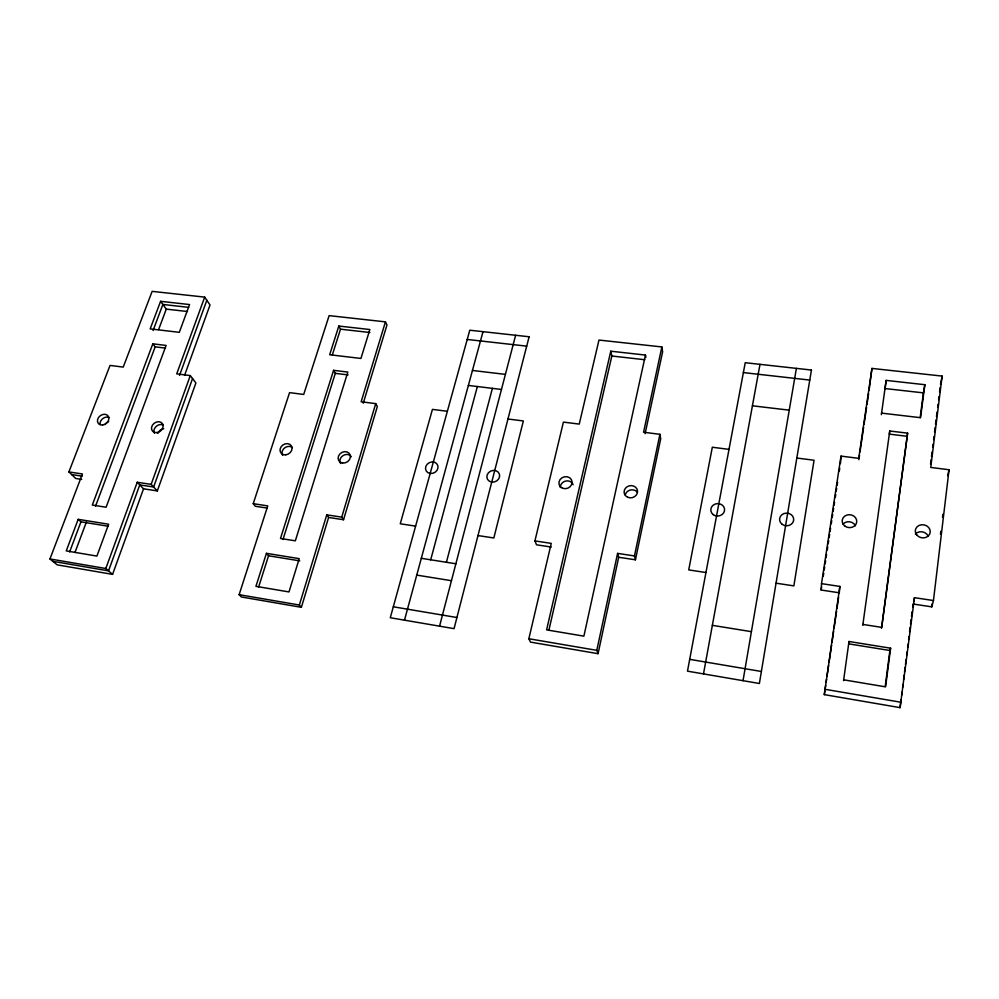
<?xml version="1.0" encoding="UTF-8"?>
<svg xmlns="http://www.w3.org/2000/svg" width="999" height="999" viewBox="0 0 999 999"><rect width="100%" height="100%" fill="white"/><g stroke="black" fill="none" stroke-linecap="round" stroke-linejoin="round"><path stroke-width="1.5" d="M821.528 583.653L839.859 586.425L839.285 592.794L821.153 590.034L821.528 583.653L841.008 456.106L858.715 458.341L871.952 368.419L942.144 376.086L930.743 467.432L949.05 469.742L933.453 600.536L931.805 606.855L913.049 604.008L912.661 607.105M840.434 463.611L841.008 456.106M933.453 600.536L914.472 597.677L900.087 707.642L824.3 694.63L839.859 586.425M871.952 368.419L869.043 390.497M848.988 641.495L848.713 643.856L890.134 650.536L890.609 648.189L848.988 641.495L843.568 680.669M931.805 606.855L932.179 603.771M940.471 534.34L940.846 531.256M942.507 517.37L942.869 514.285M900.087 707.642L901.048 699.899M901.635 695.267L902.022 692.17M902.596 687.524L902.984 684.44M903.571 679.795L904.145 675.162M904.532 672.065L905.119 667.419M905.506 664.335L906.081 659.69M906.667 655.044L907.055 651.96M907.629 647.315L908.016 644.218M908.603 639.585L908.99 636.488M909.565 631.855L910.151 627.21M910.539 624.113L911.113 619.48M911.5 616.383L912.087 611.738M930.544 464.198L931.118 459.59M931.493 456.518L932.079 451.91M932.654 447.302L933.029 444.23M933.615 439.622L933.99 436.551M934.577 431.943L935.151 427.347M935.526 424.275L936.113 419.667M936.488 416.595L937.062 411.988M937.649 407.38L938.024 404.308M938.61 399.7L938.985 396.628M939.559 392.02L940.146 387.412M886.125 380.394L885.102 388.561L923.401 392.869L924.849 384.702L886.125 380.394L881.38 414.697M885.264 686.138L890.072 649.1M920.191 417.57L923.401 392.869M890.609 648.189L885.576 686.862L843.543 679.795M924.849 384.702L920.554 417.694L881.468 413.111M881.493 628.271L907.616 433.154L889.759 431.006L889.322 434.128L907.104 436.288M907.616 433.154L881.717 627.384L862.899 624.425M862.774 625.312L889.759 431.006M824.3 694.63L825.661 685.376M826.123 682.292L826.573 679.195M827.035 676.111L828.621 665.309M829.07 662.225L831.568 645.254M832.017 642.17L833.616 631.368M834.065 628.284L836.563 611.313M837.012 608.229L838.598 597.427M858.865 459.69L859.54 455.082M859.989 451.998L863.611 427.397M864.06 424.325L866.558 407.405M867.007 404.333L868.593 393.569M821.153 590.034L821.628 586.95M823.276 576.161L823.738 573.076M824.212 569.992L824.687 566.908M825.149 563.823L825.624 560.739M826.098 557.654L826.56 554.57M827.272 549.949L827.746 546.865M828.208 543.781L828.683 540.696M829.158 537.612L829.62 534.527M830.094 531.443L830.569 528.359M831.268 523.738L831.742 520.654M832.204 517.569L832.679 514.485M833.154 511.401L833.616 508.316M834.09 505.232L834.565 502.147M835.264 497.527L835.738 494.443M836.2 491.358L836.675 488.274M837.15 485.189L837.612 482.105M839.26 471.316L839.734 468.231M743.031 680.681L796.39 368.381M703.496 673.9L759.989 364.348M940.521 384.353L942.144 376.086M634.452 555.931L617.594 553.396L618.681 557.267L635.439 559.802L634.452 555.931L659.914 434.315L643.568 432.242L661.862 346.94L598.975 340.06L579.245 424.1L563.411 422.102L534.927 540.909L536.513 544.805L551.261 547.04M635.439 559.802L660.701 438.798L659.914 434.315M534.927 540.909L551.248 543.381L528.858 638.748L530.531 642.12L598.064 653.683L596.803 650.337L617.594 553.396M598.064 653.683L618.681 557.267M645.117 433.691L662.624 351.823L661.862 346.94M645.454 355.07L583.891 636.151L546.615 629.882L610.776 351.198L645.454 355.07L645.891 357.48M913.623 601.473L914.472 597.677M548.876 630.282L611.838 356.019L610.776 351.198M947.651 475.749L949.05 469.742M439.56 626.161L515.634 335.264M446.403 562.275L492.395 388.349M430.694 559.802L477.36 386.526M404.483 620.167L483.004 331.668M375.724 403.633L377.335 406.581L343.544 519.73L341.745 517.132L375.724 403.633L361.151 401.773L385.439 321.865L329.133 315.634L303.708 394.443L289.56 392.632L253.234 503.683L255.357 506.281L266.933 508.041M301.373 607.317L328.621 517.457L326.76 514.86L299.35 605.019L301.373 607.317L241.358 596.977L239.123 594.68L267.757 505.894L253.234 503.683M363.249 403.246L386.963 325.037L385.439 321.865M333.566 370.329L280.482 538.473L295.342 540.821L347.827 372.065L333.566 370.329L335.302 373.351L282.992 539.485M258.554 587.25L268.544 555.781L266.433 553.334L255.931 586.338L288.973 591.932L299.238 558.641L266.433 553.334M332.33 354.945L340.509 329.183L338.811 326.049L369.855 329.533L360.939 358.454L329.67 354.745L338.811 326.049M192.557 378.546L153.634 487L139.76 484.902L108.529 570.866L52.86 561.326M143.531 488.811L112.575 574.375L105.807 568.506L137.238 482.267L143.531 488.811L157.33 490.921L195.904 382.942L190.297 375.587L176.723 373.863L204.695 297.115L152.148 291.358L123.227 367.095L110.04 365.422L68.906 471.928L75.749 478.484L81.706 479.395M157.33 490.921L151.149 484.365L190.297 375.587M184.565 375.349L210.015 304.995L204.695 297.115M179.558 375.374L206.83 300.287M152.822 343.831L92.308 505.057L106.094 507.23L166.109 345.442L152.822 343.831L155.17 346.853L165.484 348.114M74.962 552.509L86.438 521.903M158.629 329.52L166.284 309.116L160.589 301.323L150.162 328.896L179.308 332.33L189.548 304.558L160.589 301.323M95.554 506.143L155.17 346.853M78.184 519.33L66.246 550.911L96.903 556.081L108.629 524.238L78.184 519.33L80.956 521.828L108.267 526.248M69.63 551.885L80.956 521.828M153.059 330.519L162.874 304.458L188.711 307.355M112.575 574.375L57.18 564.847L49.95 558.953L82.405 473.976L68.906 471.928M467.22 339.46L526.698 346.141M611.838 356.019L644.817 359.727M743.381 372.59L809.777 380.07M166.284 309.116L187.45 311.513M340.509 329.183L369.892 332.505M472.44 370.467L505.407 374.375M752.422 405.794L789.26 410.164M468.369 385.439L501.473 389.46M335.302 373.351L348.089 374.912M447.365 411.288L432.442 409.39L400.262 523.788L415.609 526.111M507.967 419.006L523.351 420.966L493.831 537.974L477.984 535.564M729.008 449.375L712.324 447.24L688.723 569.905L705.956 572.527M796.827 458.029L814.06 460.239L793.868 585.889L776.048 583.179M137.238 482.267L151.149 484.365M71.653 474.562L82.13 476.161M326.76 514.86L341.745 517.132M328.621 517.457L343.544 519.73M421.316 558.316L455.881 563.773M416.745 575.099L451.448 580.706M712.349 625.337L751.41 631.668M268.544 555.781L299.737 560.851M393.306 606.78L456.918 617.519M689.697 659.352L761.375 671.478M528.858 638.748L596.803 650.337M824.724 689.248L901.398 702.322M49.95 558.953L105.807 568.506M239.123 594.68L299.35 605.019M915.334 534.128A7.418 6.494 10.7 0 1 928.046 535.901M843.081 524.088A7.218 6.419 6.4 0 1 855.456 525.811M625.237 494.992A6.731 6.069 -12.1 0 1 630.481 489.997A6.731 6.069 -12.1 0 1 637.362 492.295M560.327 487.537A6.618 5.932 -17.8 0 1 565.709 481.043A6.618 5.932 -17.8 0 1 573.126 484.665M340.647 463.524A6.344 5.432 -31.3 0 1 343.069 455.569A6.344 5.432 -31.3 0 1 351.361 456.718M282.68 455.357A6.294 5.295 -33.4 0 1 284.553 447.989A6.294 5.295 -33.4 0 1 292.407 447.589M157.879 433.366A6.169 4.983 -36.6 0 1 163.786 428.746M104.995 424.525A6.119 4.845 -37.6 0 1 108.679 421.653M154.47 433.254A6.206 4.995 -36.6 0 1 155.981 426.61A6.206 4.995 -36.6 0 1 163.024 424.95M100.112 424.475A6.156 4.87 -37.5 0 1 102.747 418.631A6.156 4.87 -37.5 0 1 109.078 417.507M811.438 370.042L759.39 683.491L687.487 671.153L745.229 362.712L811.438 370.042M529.108 336.763L454.058 628.646L390.284 617.732L469.78 330.207L529.108 336.763M916.945 535.189A7.505 6.556 10.3 0 0 929.744 533.978A7.505 6.556 10.3 0 0 921.627 524.75A7.505 6.556 10.3 0 0 916.945 535.189M845.054 526.223A7.305 6.469 6 0 0 856.705 522.152A7.305 6.469 6 0 0 846.665 515.122A7.305 6.469 6 0 0 845.054 526.223M782.254 524.388A7.068 6.331 1.8 0 0 793.631 520.417A7.068 6.331 1.8 0 0 784.028 513.548A7.068 6.331 1.8 0 0 782.254 524.388M713.311 514.685A6.906 6.219 -4.1 0 0 724.5 510.764A6.906 6.219 -4.1 0 0 715.284 504.02A6.906 6.219 -4.1 0 0 713.311 514.685M627.872 497.34A6.768 6.094 -12.2 0 0 637.549 491.033A6.768 6.094 -12.2 0 0 627.06 486.8A6.768 6.094 -12.2 0 0 627.872 497.34M562.499 488.211A6.656 5.957 -17.8 0 0 572.09 481.98A6.656 5.957 -17.8 0 0 561.925 477.834A6.656 5.957 -17.8 0 0 562.499 488.211M491.758 482.092A6.518 5.769 -23.3 0 0 499.388 474.1A6.518 5.769 -23.3 0 0 488.598 472.614A6.518 5.769 -23.3 0 0 491.758 482.092M430.194 473.451A6.431 5.619 -27.1 0 0 437.812 465.559A6.431 5.619 -27.1 0 0 427.297 464.123A6.431 5.619 -27.1 0 0 430.194 473.451M285.814 454.82A6.319 5.307 -33.4 0 0 291.371 445.854A6.319 5.307 -33.4 0 0 280.944 447.028A6.319 5.307 -33.4 0 0 285.814 454.82M342.545 463.012A6.369 5.445 -31.3 0 0 350.212 455.232A6.369 5.445 -31.3 0 0 339.997 453.821A6.369 5.445 -31.3 0 0 342.545 463.012M102.585 425.012A6.169 4.883 -37.5 0 0 108.379 416.396A6.169 4.883 -37.5 0 0 98.501 417.57A6.169 4.883 -37.5 0 0 102.585 425.012M156.831 432.604A6.231 5.007 -36.5 0 0 162.575 423.863A6.231 5.007 -36.5 0 0 152.522 425.05A6.231 5.007 -36.5 0 0 156.831 432.604"/></g></svg>
